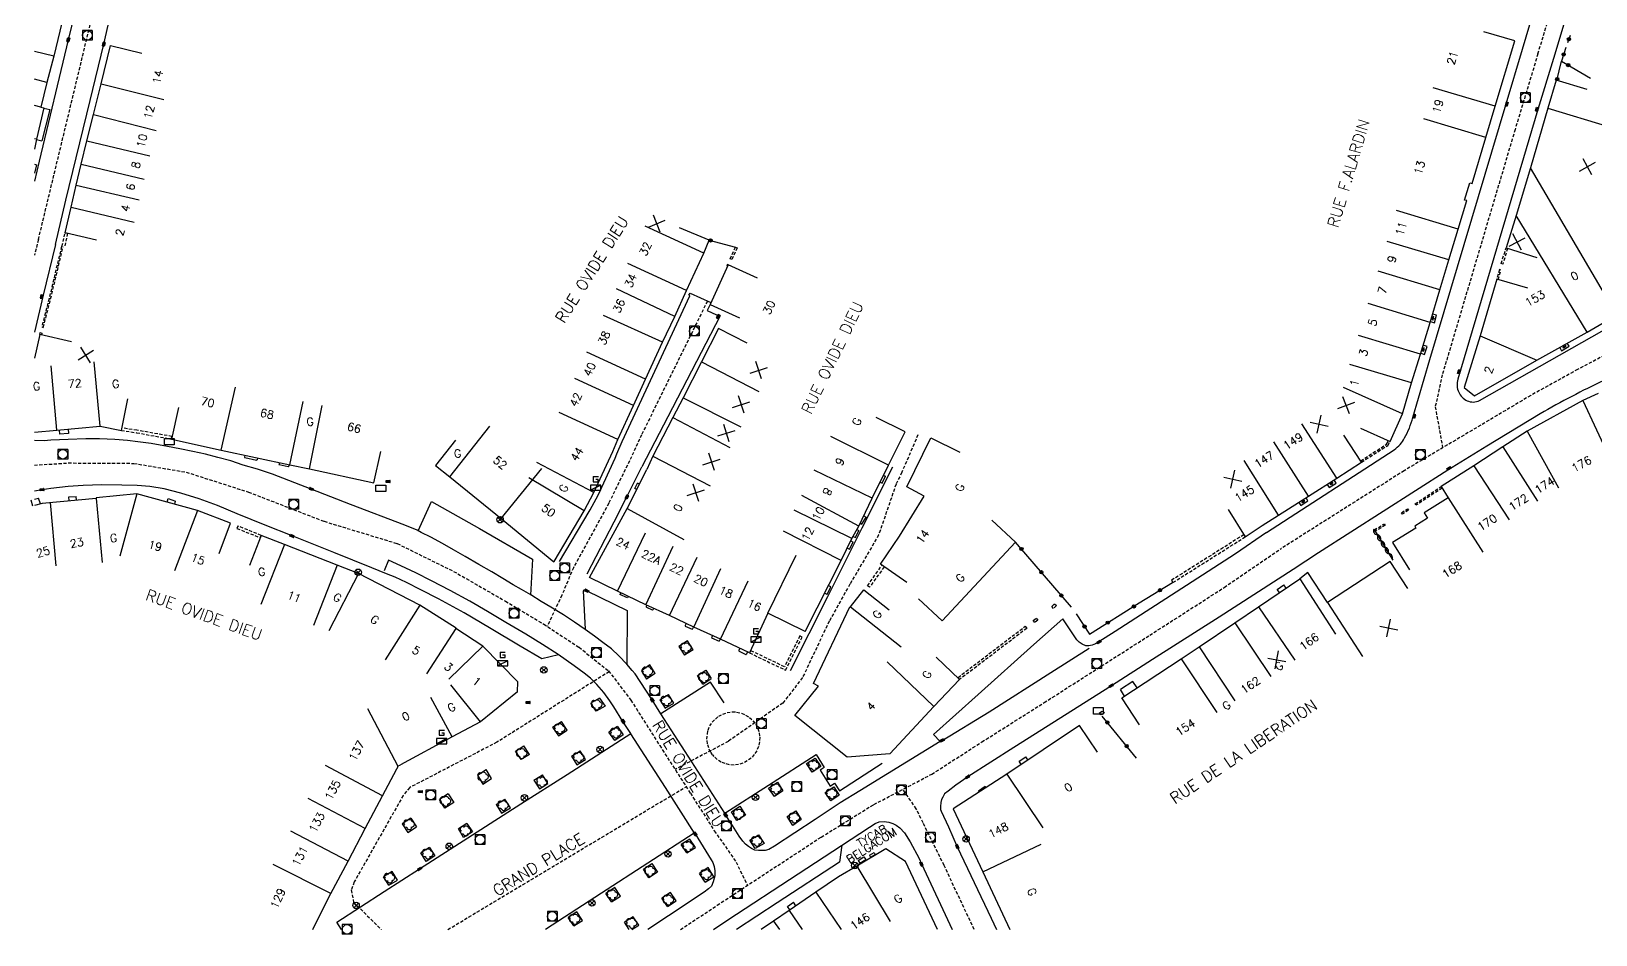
# Model space of a CAD drawing. Header units: millimetres. Extents: x 115000 to 116001, y 121999 to 123001.
# Drawn here: x 114999.5 to 115241.7, y 121999.2 to 122139.1 of the extents above; entities that cross this region are included whole.
import ezdxf
from ezdxf.enums import TextEntityAlignment as Align

# ---------------------------------------------------------------- set-up
doc = ezdxf.new("R2010")
doc.units = ezdxf.units.MM
doc.linetypes.add('DASHED', pattern=[0.75, 0.5, -0.25])
doc.layers.get('0').update_dxf_attribs({"linetype": 'CONTINUOUS'})
for name, color, linetype in [('W0001', 6, 'DASHED'), ('W0008', 7, 'CONTINUOUS'), ('W0100', 7, 'CONTINUOUS'), ('W0105', 7, 'CONTINUOUS'), ('W0112', 1, 'DASHED'), ('W0300', 7, 'CONTINUOUS'), ('W0310', 3, 'CONTINUOUS'), ('W0322', 7, 'CONTINUOUS'), ('W0400', 7, 'CONTINUOUS'), ('W0420', 7, 'CONTINUOUS'), ('W0432', 7, 'CONTINUOUS'), ('W0469', 7, 'CONTINUOUS'), ('W0984', 7, 'CONTINUOUS'), ('W0989', 7, 'CONTINUOUS'), ('W0991', 7, 'CONTINUOUS'), ('W1102', 7, 'CONTINUOUS'), ('W1471', 7, 'CONTINUOUS')]:
    doc.layers.add(name, color=color, linetype=linetype)
doc.styles.get("Standard").update_dxf_attribs({"font": 'romans.shx', "width": 0.85})

# ---------------------------------------------------------------- blocks, each defined once
blk = doc.blocks.new('T400')
for p, q in [((-0.15, 0.3), (0.15, 0.3)), ((-0.15, -0.25), (-0.15, 0.3)), ((-0.15, 0.15), (0.15, 0.15)), ((-0.15, 0), (0.15, 0)), ((0.15, 0.3), (0.15, -0.25)), ((-0.15, -0.15), (0.15, -0.15)), ((-0.15, -0.25), (-0.15, -0.3)), ((-0.15, -0.3), (0.15, -0.3)), ((0.15, -0.3), (0.15, -0.25))]:
    blk.add_line(p, q)
blk = doc.blocks.new('T420')
for p, q in [((0.75, 0.75), (-0.75, 0.75)), ((-0.75, 0.75), (-0.75, -0.75)), ((0.75, 0.75), (0.75, -0.75)), ((0.75, -0.75), (-0.75, -0.75))]:
    blk.add_line(p, q)
blk.add_ellipse((0, 0), major_axis=(-0.53, 0.53), ratio=1, start_param=3.926991, end_param=10.210176)
blk = doc.blocks.new('t322o')
at = {"color": 0, "linetype": 'Continuous'}
for radius in [0.25, 0.15]:
    blk.add_circle((0, 0), radius, dxfattribs=at)
blk = doc.blocks.new('t310o')
at = {"color": 0, "linetype": 'Continuous'}
for centre, start, end in [((-0.5, 0.38), 216.8699, 323.1304), ((0.5, -0.37), 36.8699, 143.1303)]:
    blk.add_arc(centre, 0.625, start, end, dxfattribs=at)
blk = doc.blocks.new('t991o')
at = {"color": 0, "linetype": 'Continuous'}
for p, q in [((-1, 1), (1, -1)), ((-1, -1), (1, 1))]:
    blk.add_line(p, q, dxfattribs=at)
blk = doc.blocks.new('T1471')
at = {"color": 0, "linetype": 'Continuous', "flags": 128}
blk.add_lwpolyline([(-0.75, -0.5), (-0.75, 0.5), (0.75, 0.5), (0.75, -0.5), (-0.75, -0.5)], dxfattribs=at)
blk = doc.blocks.new('T469')
at = {"color": 0, "linetype": 'Continuous', "flags": 128}
for points in [[(-0.35, 0.35), (0.35, -0.35)], [(-0.35, -0.35), (0.35, 0.35)]]:
    blk.add_lwpolyline(points, dxfattribs=at)
at = {"color": 0, "linetype": 'Continuous'}
blk.add_circle((0, 0), 0.5, dxfattribs=at)
blk = doc.blocks.new('T300')
for p, q in [((-0.8, 0.51), (-0.86, 0.34)), ((-0.86, 0.34), (-0.86, 0.17)), ((-0.86, 0.17), (-0.74, 0.06)), ((-0.69, 0.63), (-0.8, 0.51)), ((-0.8, -0.06), (-0.74, 0.06)), ((-0.74, 0.06), (-0.69, 0.11)), ((-0.57, 0.69), (-0.69, 0.63)), ((-0.46, 0.69), (-0.57, 0.69)), ((-0.29, 0.63), (-0.46, 0.69)), ((-0.29, 0.63), (-0.17, 0.74)), ((-0.23, 0.57), (-0.29, 0.63)), ((-0.17, 0.74), (-0.06, 0.8)), ((-0.06, 0.8), (0.06, 0.8)), ((0.06, 0.8), (0.23, 0.74)), ((0.23, 0.74), (0.34, 0.63)), ((0.34, 0.63), (0.4, 0.51)), ((0.46, 0.46), (0.34, 0.46)), ((0.4, 0.51), (0.4, 0.46)), ((0.57, 0.4), (0.46, 0.46)), ((0.57, 0.4), (0.69, 0.29)), ((0.69, 0.29), (0.74, 0.17)), ((0.74, 0.06), (0.69, -0.17)), ((0.74, 0.17), (0.74, 0.06)), ((-0.8, -0.17), (-0.8, -0.06)), ((-0.8, -0.23), (-0.8, -0.17)), ((-0.74, -0.34), (-0.8, -0.23)), ((-0.69, -0.4), (-0.74, -0.34)), ((-0.51, -0.46), (-0.69, -0.4)), ((-0.4, -0.46), (-0.51, -0.46)), ((-0.4, -0.46), (-0.34, -0.46)), ((-0.34, -0.46), (-0.34, -0.4)), ((-0.34, -0.51), (-0.34, -0.46)), ((-0.29, -0.63), (-0.34, -0.51)), ((-0.17, -0.74), (-0.29, -0.63)), ((-0.06, -0.8), (-0.17, -0.74)), ((0.06, -0.8), (-0.06, -0.8)), ((0.17, -0.74), (0.06, -0.8)), ((0.23, -0.69), (0.17, -0.74)), ((0.29, -0.46), (0.23, -0.46)), ((0.29, -0.63), (0.23, -0.69)), ((0.46, -0.4), (0.29, -0.46)), ((0.34, -0.51), (0.29, -0.63)), ((0.34, -0.51), (0.34, -0.46)), ((0.57, -0.34), (0.46, -0.4)), ((0.63, -0.29), (0.57, -0.34)), ((0.69, -0.17), (0.63, -0.29))]:
    blk.add_line(p, q)
blk = doc.blocks.new('T432')
at = {"flags": 128}
for points in [[(0.8, 0.8), (-0.8, 0.8)], [(-0.8, 0.8), (-0.8, 0)], [(0.8, 0.8), (-0.8, 0)], [(-0.8, 0), (0.8, 0)], [(-0.4, 2.1), (-0.4, 1.3)], [(-0.4, 1.3), (0.4, 1.3)], [(-0.39, 2.1), (0.41, 2.1)], [(0, 1.7), (0.4, 1.7)], [(0.4, 1.3), (0.4, 1.7)], [(0.8, 0), (0.8, 0.8)]]:
    blk.add_lwpolyline(points, dxfattribs=at)

msp = doc.modelspace()

# ---------------------------------------------------------------- linework, layer by layer
at = {"layer": 'W0001'}
for points in [[(115000.62, 122106.86), (115007.47, 122135.29), (115012.05, 122154.44), (115014.77, 122165.8), (115019.82, 122186.88), (115022.66, 122198.7)], [(115232.76, 122135.62), (115244.93, 122175.78)], [(115232.76, 122135.62), (115229.22, 122123.9), (115223.9, 122105.94), (115217.96, 122085.92), (115216.86, 122080.96), (115218.01, 122074.61)], [(115293.98, 122117.34), (115290.47, 122115.37), (115278.91, 122108.6), (115267.48, 122101.86), (115262.34, 122099), (115238.91, 122086.75), (115231.64, 122082.71), (115212.05, 122071.06), (115193, 122058.99)], [(115000.62, 122106.86), (115000, 122104.43)], [(115104.19, 122097.34), (115094, 122076.63), (115092.13, 122072.58)], [(115136.78, 122076.61), (115134.29, 122070.81), (115133.39, 122068.98), (115130.7, 122061.11), (115126.25, 122053.49), (115123.04, 122047.75), (115118.92, 122039.03), (115115.86, 122035.07), (115107.42, 122029.13), (115099.18, 122024.8)], [(115000, 122071.92), (115005.26, 122072.26), (115015.4, 122072.2), (115023.5, 122070.84), (115033.13, 122067.76), (115044.84, 122063.22), (115056.16, 122059.78), (115064.9, 122055.47), (115072.91, 122050.86), (115078.85, 122047.3), (115084.32, 122043.71), (115088.88, 122040.06), (115092.34, 122035.53), (115096.8, 122028.49), (115101.55, 122021.11), (115105.26, 122015.3), (115108.62, 122010.44), (115110.39, 122006.84)], [(115092.13, 122072.58), (115088.91, 122066.01), (115083.44, 122056.04), (115081.65, 122051.78), (115079.36, 122046.91)], [(115100.02, 122000), (115105.71, 122003.76), (115115.08, 122009.92), (115121.81, 122014.32), (115129.95, 122019.36), (115138.94, 122024.07), (115146.68, 122029.05), (115156.32, 122035.14), (115172.68, 122045.59), (115184.21, 122052.99), (115193, 122058.99)], [(115088.98, 122039.93), (115071.59, 122029), (115058.1, 122021.98), (115057.09, 122020.75), (115049.51, 122007.36), (115049.06, 122006.13), (115049.4, 122004.24), (115053.7, 122000)], [(115064.01, 122000), (115100.9, 122022.12)], [(115145.49, 122000), (115140.83, 122009.91), (115137.58, 122016.51), (115136.52, 122018.67), (115134.44, 122021.71)]]:
    msp.add_lwpolyline(points, dxfattribs=at)
at = {"layer": 'W0008', "flags": 128}
for points in [[(115230.37, 122136.34), (115239.78, 122168, 0.0808), (115239.47, 122170.96, 0.1308), (115238.31, 122172.77, 0.1073), (115236.48, 122173.72), (115223.77, 122177.54), (115220.74, 122177.27), (115182.25, 122188.78), (115149.85, 122198.55), (115132.34, 122203.86), (115087.14, 122217.53), (115058.4, 122226.2), (115055.96, 122228.06), (115045.27, 122231.34, 0.0807), (115041.19, 122231.96, 0.1317), (115036.42, 122230, 0.1033), (115032.79, 122226.36, 0.0786), (115031.14, 122222.09), (115025.3, 122197.99)], [(115291.95, 122120.7), (115317.06, 122135.07, 0.1276), (115318.57, 122136.65, 0.0584), (115319.15, 122137.93), (115321.34, 122144.89, 0.1928), (115321.03, 122147.08, 0.2035), (115318.73, 122149.13), (115302.19, 122154.02), (115299.14, 122153.74), (115265.63, 122163.76), (115263.19, 122165.63), (115249.58, 122169.77, 0.0772), (115247.78, 122169.74, 0.1516), (115245.73, 122168.43, 0.1108), (115244.59, 122166.42), (115235.15, 122134.91)], [(115190.76, 122061.5), (115210.5, 122074.31, 0.1159), (115212.13, 122076.13, 0.0607), (115213.39, 122079.29), (115216.05, 122088.29), (115227.82, 122127.91), (115230.37, 122136.34)], [(115235.15, 122134.91), (115232.74, 122127), (115220.36, 122085.23, 0.1763), (115220.5, 122083.21, 0.1861), (115221.79, 122081.9, 0.2251), (115223.72, 122081.94), (115226.82, 122083.67), (115247.31, 122095.31), (115282.08, 122115.17), (115291.95, 122120.7)], [(115003.26, 122106.1), (115001.37, 122098.23), (115000, 122092.54, 0.2301)], [(115296.55, 122088.31), (115286.07, 122104.35, 0.0311), (115285.42, 122105.23, 0.097), (115284.59, 122105.95, 0.1364), (115283.46, 122106.17, 0.1193), (115282.22, 122105.76), (115273.6, 122100.53, -0.0026), (115269.26, 122097.9, -0.0219), (115264.85, 122095.48), (115250.52, 122088.59), (115242.94, 122085.02, 0.0097), (115238, 122082.57, 0.0158), (115233.1, 122079.85), (115224.83, 122074.86), (115218.79, 122071.13), (115198.79, 122058.36), (115194.86, 122055.76)]]:
    msp.add_lwpolyline(points, format="xyb", dxfattribs=at)
at = {"layer": 'W0008'}
for points in [[(115020.01, 122199.41), (115017.15, 122187.47), (115016.63, 122185.3), (115012.67, 122168.8), (115007.23, 122146.09), (115005.25, 122137.82), (115000.76, 122119.03), (115000, 122115.91)], [(115003.26, 122106.1), (115004.88, 122112.96), (115008.61, 122128.4), (115010.75, 122137.11), (115011.43, 122140.05), (115016.86, 122162.8), (115023.01, 122188.47), (115025.3, 122197.99)], [(115106.8, 122035.11), (115104.66, 122038.33), (115096.98, 122033.39), (115095.65, 122035.55), (115093.8, 122038.39), (115092.98, 122039.61), (115092.54, 122040.1), (115091.74, 122041.08), (115090.48, 122042.4), (115089.34, 122043.46), (115087.98, 122044.44), (115086.7, 122045.41), (115085.28, 122046.46), (115083.59, 122047.59), (115081.89, 122048.72), (115079.94, 122049.93), (115078.46, 122050.81), (115076.85, 122051.82), (115075.39, 122052.65), (115074.13, 122053.4), (115072.5, 122054.38), (115070.8, 122055.39), (115068.79, 122056.53), (115066.69, 122057.77), (115064.86, 122058.8), (115063.16, 122059.8), (115061.36, 122060.75), (115059.85, 122061.5), (115059.25, 122061.83), (115057.35, 122062.6), (115048.95, 122065.85), (115042.85, 122068.22), (115036.88, 122070.55), (115034.55, 122071.28), (115032.32, 122071.93), (115030.41, 122072.57), (115028.41, 122073.11), (115026.5, 122073.62), (115024.55, 122074.05), (115022.54, 122074.43), (115020.6, 122074.8), (115018.09, 122075.26), (115015.99, 122075.54), (115014.39, 122075.72), (115012.45, 122075.91), (115010.07, 122075.98), (115007.95, 122076), (115005.24, 122075.91), (115002.52, 122075.78), (115001.51, 122075.68), (115000, 122075.76)], [(115081.3, 122057.01), (115085.87, 122064.72), (115086.02, 122065.01), (115087.26, 122067.26), (115089.89, 122073), (115090.19, 122073.66)], [(115085.59, 122055.07), (115089.74, 122063.16), (115091.73, 122066.99), (115094.02, 122071.64)], [(115132.84, 122071.63), (115128.1, 122062.18), (115122.77, 122051.53), (115117.01, 122040.06)], [(115081.11, 122042.56), (115078.58, 122041.9), (115075.21, 122043.9), (115070.43, 122046.72), (115066.52, 122049.04), (115062.55, 122051.21), (115059.82, 122052.63), (115057.6, 122053.75), (115055.84, 122054.55), (115054.49, 122055.09), (115052.25, 122056.01), (115046.35, 122058.37), (115039.89, 122060.96), (115035.73, 122062.64), (115031.4, 122064.38), (115028.34, 122065.67), (115025.49, 122066.73), (115022.65, 122067.57), (115020.08, 122068.24), (115017.89, 122068.63), (115015.9, 122068.79), (115013.56, 122068.84), (115010.43, 122068.86), (115007.57, 122068.76), (115005.21, 122068.61), (115002.53, 122068.3), (115001.19, 122068.12), (115000, 122067.89)], [(115059.41, 122061.73), (115061.48, 122066.27), (115068.89, 122062.11), (115077.1, 122057.35), (115076.82, 122051.77)], [(115190.76, 122061.5), (115185.92, 122058.21), (115178.35, 122053.28), (115167.31, 122046.18), (115164.79, 122044.54), (115164.28, 122044.25), (115163.77, 122044.03), (115163.24, 122043.96), (115162.75, 122043.94), (115162.22, 122044.18), (115161.74, 122044.51), (115161.4, 122044.87), (115159.19, 122048.1), (115154.73, 122044.13), (115146.09, 122036.39), (115139.21, 122030.22), (115140.21, 122029.13), (115132.09, 122024.11), (115127.76, 122021.49), (115124.74, 122019.61), (115120.88, 122017.06), (115114.59, 122012.93), (115113.69, 122012.38), (115113.11, 122012.25), (115112.62, 122012.22), (115112.09, 122012.22), (115111.55, 122012.29), (115110.99, 122012.54), (115110.53, 122012.84), (115110.1, 122013.21), (115109.67, 122013.67), (115109.13, 122014.46), (115108.05, 122016.11), (115107, 122017.75), (115106.86, 122018.01), (115113.65, 122022.37), (115121.01, 122027.12), (115122.27, 122025.09), (115121.66, 122024.68), (115123.21, 122022.22), (115123.86, 122022.66), (115124.63, 122021.49), (115131.24, 122025.74)], [(115047.55, 122000), (115046.81, 122001.16), (115054.17, 122005.87), (115059.63, 122009.39), (115075.33, 122019.44), (115082.47, 122024.01), (115092.32, 122030.36), (115091.12, 122032.24), (115089.69, 122034.5), (115089.08, 122035.43), (115088.13, 122036.72), (115087.06, 122037.96), (115086.08, 122038.94), (115085.09, 122039.69), (115083.57, 122040.82), (115081.08, 122042.57), (115078.65, 122044.12), (115076.06, 122045.74), (115072.96, 122047.55), (115070.13, 122049.26), (115067.39, 122050.87), (115064.34, 122052.53), (115061.47, 122053.98), (115059.06, 122055.22), (115056.71, 122056.31), (115054.8, 122057.18), (115054.14, 122055.57)], [(115194.86, 122055.76), (115183.4, 122048.38), (115173.07, 122041.8), (115166.73, 122037.76), (115151.62, 122028.17), (115144.49, 122023.62), (115142.65, 122022.38), (115141.45, 122021.45), (115140.91, 122020.99), (115140.61, 122020.52), (115140.43, 122020.13), (115140.3, 122019.68), (115140.25, 122019.06), (115140.29, 122018.6), (115140.37, 122018.31), (115141.49, 122015.92), (115142.87, 122012.82), (115148.13, 122001.77), (115148.95, 122000)], [(115085.29, 122046.46), (115085.34, 122046.53), (115085, 122052.43), (115085.12, 122052.65), (115085.52, 122052.45), (115091.75, 122049.43), (115091.71, 122041.13)], [(115140.21, 122029.13), (115140.52, 122029.29), (115147.82, 122033.71), (115157.34, 122039.78), (115163.31, 122043.58)], [(115106.89, 122018), (115101.76, 122025.96), (115096.98, 122033.39)], [(115092.29, 122030.33), (115097.67, 122022.01), (115102.16, 122014.92)], [(115102.15, 122014.93), (115087.78, 122005.64), (115079.1, 122000)], [(115102.17, 122014.93), (115102.29, 122014.81), (115104.79, 122010.8), (115105.03, 122010.38), (115105.23, 122009.77), (115105.36, 122009.11), (115105.35, 122008.32), (115105.08, 122007.38), (115104.8, 122006.73), (115104.38, 122006.29), (115103.71, 122005.77), (115098.19, 122002.14), (115094.98, 122000)], [(115105.11, 122000), (115107.35, 122001.47), (115118.22, 122008.62), (115124.96, 122013.03), (115129.26, 122015.84), (115130.17, 122016.4), (115130.76, 122016.65), (115131.57, 122016.74), (115132.25, 122016.63), (115132.89, 122016.44), (115133.43, 122016.14), (115133.97, 122015.73), (115134.7, 122014.98), (115135.57, 122013.56), (115136.95, 122011), (115137.31, 122010.15), (115142.06, 122000)], [(115124.98, 122013.06), (115124.62, 122010.45), (115114.98, 122004.14), (115108.7, 122000)]]:
    msp.add_lwpolyline(points, dxfattribs=at)
at = {"layer": 'W0008', "flags": 128}
for points in [[(115090.19, 122073.66), (115090.98, 122075.57), (115101.46, 122098.15), (115101.31, 122098.23), (115101.5, 122098.56), (115104.74, 122097.09)], [(115104.61, 122096.81), (115104.14, 122095.89), (115105.62, 122095.18), (115106.17, 122095.07), (115098.04, 122079.41), (115094.02, 122071.64)]]:
    msp.add_lwpolyline(points, dxfattribs=at)
at = {"layer": 'W0100'}
for p, q in [((115140.54, 122047.83), (115136.88, 122051.24)), ((115127.54, 122010.71), (115127.8, 122010.28)), ((115127.8, 122010.28), (115128.69, 122010.82)), ((115129.3, 122011.49), (115129.46, 122011.22)), ((115129.46, 122011.22), (115130.15, 122011.64))]:
    msp.add_line(p, q, dxfattribs=at)
for points in [[(115013.49, 122200.99), (115018.36, 122199.85), (115017.12, 122194.52), (115015.84, 122189.16), (115014.57, 122183.79), (115014.35, 122183.84), (115013.29, 122179.22), (115012.15, 122174.28), (115010.99, 122169.55), (115009.91, 122164.83), (115008.74, 122160.11), (115007.64, 122155.38), (115006.44, 122150.52), (115005.34, 122145.83), (115005.55, 122145.76), (115004.27, 122140.44), (115003.02, 122135.27), (115001.94, 122131.2), (115000.99, 122127.38), (115001.48, 122127.25), (115000.35, 122122.39), (115000, 122120.85)], [(115009.61, 122106.75), (115004.75, 122107.92), (115005.7, 122111.88), (115006.49, 122115.31), (115007.26, 122118.54), (115008.13, 122122.16), (115009.16, 122126.24), (115010.36, 122130.99), (115011.76, 122136.9), (115016.62, 122135.74)], [(115216.91, 122094.55), (115216.28, 122094.74), (115216.47, 122094.38), (115216.64, 122094.93), (115216.28, 122094.74)], [(115215.42, 122089.7), (115214.81, 122089.88), (115214.99, 122089.53), (115215.16, 122090.07), (115214.81, 122089.88)], [(115237, 122089.98), (115236.72, 122090.49), (115236.61, 122090.1), (115237.11, 122090.38), (115236.72, 122090.49)], [(115000, 122077.02), (115003.47, 122077.33), (115010.19, 122077.95), (115013.46, 122077.3), (115014.44, 122082.2)], [(115022.33, 122080.85), (115021.23, 122075.97), (115028.91, 122074.24), (115039.53, 122071.99), (115042.59, 122071.37), (115052.55, 122069.18), (115053.63, 122074.06)], [(115119.33, 122046.15), (115124.91, 122057.17), (115126.57, 122060.55), (115127.61, 122062.49), (115129.7, 122066.82), (115132.23, 122071.93), (115134.78, 122077.09), (115130.29, 122079.3)], [(115065.18, 122075.79), (115062.08, 122071.87), (115064.29, 122070.13), (115072.27, 122063.65), (115080.4, 122056.94), (115080.46, 122057.02), (115085.13, 122064.82), (115086.63, 122067.7), (115089.54, 122074.01)], [(115135.07, 122053.76), (115130.96, 122056.59), (115133.95, 122060.94), (115137.72, 122067.1), (115135.04, 122068.57), (115138.79, 122076.13), (115143.27, 122073.91)], [(115119.33, 122046.15), (115113.56, 122048.98), (115110.71, 122042.84), (115106.22, 122044.96), (115102.1, 122046.84), (115098.31, 122048.62), (115094.68, 122050.31), (115090.29, 122052.4), (115085.91, 122054.5), (115091.76, 122065.2), (115094.8, 122071.24)], [(115201, 122068.79), (115200.68, 122069.29), (115200.59, 122068.9), (115201.07, 122069.2), (115200.68, 122069.29)], [(115028.6, 122058.25), (115030.38, 122062.92), (115025.25, 122064.88), (115015.88, 122067.48), (115009.57, 122066.88), (115009.58, 122066.78), (115001.21, 122066), (115000, 122065.65)], [(115196.62, 122066.03), (115196.31, 122066.5), (115196.23, 122066.11), (115196.7, 122066.42), (115196.31, 122066.5)], [(115148.23, 122063.41), (115151.88, 122060), (115140.54, 122047.83)], [(115184.8, 122065.05), (115187.44, 122060.81), (115190.05, 122062.56)], [(115074.77, 122036.82), (115074.85, 122038.35), (115069.43, 122043.9), (115065.26, 122046.61), (115065.27, 122046.67), (115059.67, 122050.23), (115050.15, 122055.15), (115046.86, 122056.43), (115038.7, 122059.65), (115035.12, 122061.05), (115033.29, 122056.4)], [(115171.09, 122031.69), (115168.33, 122035.87), (115177.53, 122041.94), (115180.32, 122043.79), (115185.86, 122047.49), (115189.48, 122049.97), (115195.9, 122054.33)], [(115139.62, 122042.18), (115143.24, 122038.73), (115139.26, 122034.56), (115132.45, 122027.21), (115125.83, 122026.67), (115117.74, 122033.14), (115121.38, 122037.71), (115120.63, 122038.1), (115126.25, 122050), (115126.34, 122049.98), (115128.4, 122052.6), (115132.33, 122049.5)], [(115074.77, 122036.82), (115069.06, 122032.18), (115064.68, 122029.83), (115056.66, 122025.52)], [(115164.58, 122027.47), (115161.8, 122031.62), (115150.54, 122024.07), (115142.25, 122018.67), (115146.83, 122008.94), (115151.01, 122000)], [(115043.09, 122000), (115043.63, 122001.08), (115045.89, 122005.55), (115048.55, 122010.59), (115051.21, 122015.65), (115053.89, 122020.72), (115056.12, 122024.9), (115056.31, 122025.24), (115056.22, 122025.29), (115056.66, 122025.52)], [(115139.81, 122000), (115134.84, 122010.52), (115131.83, 122012.49), (115127.34, 122009.81), (115124.46, 122008.18), (115120.97, 122005.8), (115116.82, 122002.95), (115114.43, 122001.31), (115112.49, 122000)], [(115127.54, 122010.71), (115128.43, 122011.24), (115128.69, 122010.82)], [(115129.3, 122011.49), (115129.99, 122011.92), (115130.15, 122011.64)]]:
    msp.add_lwpolyline(points, dxfattribs=at)
at = {"layer": 'W0100', "flags": 128}
for points in [[(115205.31, 122077.63), (115209.88, 122075.58), (115211.79, 122079.86), (115213.21, 122084.65), (115214.56, 122089.09), (115216.07, 122094.03), (115217.59, 122099.06), (115218.98, 122103.7), (115220.43, 122108.45), (115221.76, 122112.89), (115221.41, 122112.99), (115222.21, 122115.64), (115222.56, 122115.54), (115224.7, 122122.68), (115226.13, 122127.5), (115229.18, 122137.62), (115224.39, 122139.06)], [(115240.37, 122130.09), (115235.59, 122131.55), (115234.28, 122127.24), (115231.59, 122117.96), (115229.37, 122110.58), (115227.82, 122105.56), (115232.6, 122104.09)], [(115231.18, 122099.32), (115226.38, 122100.73), (115223.8, 122091.95), (115221.33, 122083.95), (115222.92, 122082.65), (115232.58, 122088.16), (115240.36, 122092.53), (115245, 122095.21), (115251.1, 122098.66), (115255.05, 122100.89), (115258.9, 122103.09), (115263.18, 122105.53), (115267.94, 122108.25), (115272.6, 122110.85), (115275.6, 122112.52), (115275.1, 122113.41), (115283.58, 122118.3), (115285.18, 122117.97), (115292.62, 122122.34)], [(115089.54, 122074.01), (115090.32, 122075.9), (115092.73, 122081.16), (115094.62, 122085.26), (115097.22, 122090.95), (115099.12, 122094.97), (115100.97, 122098.97), (115103.63, 122104.74), (115104.48, 122106.79), (115099.87, 122108.7)], [(115111.95, 122100.87), (115107.4, 122102.94), (115104.61, 122096.81), (115109.16, 122094.73)], [(115216.11, 122094.16), (115216.74, 122093.97), (115217.08, 122095.13), (115216.46, 122095.31)], [(115005.72, 122091.03), (115000.85, 122092.16), (115000, 122088.51)], [(115110.35, 122090.81), (115105.91, 122093.09), (115103.25, 122087.92), (115100.44, 122082.37), (115098.82, 122079.31), (115095.74, 122073.31), (115094.8, 122071.24)], [(115214.62, 122089.25), (115215.21, 122089.07), (115215.63, 122090.32), (115215, 122090.51)], [(115236.13, 122090.15), (115236.42, 122089.63), (115237.59, 122090.33), (115237.31, 122090.82)], [(115242.09, 122083.03), (115239.69, 122081.91), (115231.1, 122077.16), (115227.32, 122074.75), (115222.84, 122071.82), (115217.79, 122068.6), (115218.85, 122066.86), (115215.15, 122064.54), (115215.67, 122063.69), (115213.69, 122062.47), (115213.88, 122062.16), (115210.27, 122059.94), (115212.89, 122055.69)], [(115190.05, 122062.56), (115192.59, 122064.15), (115197.26, 122067.1), (115201.61, 122069.89), (115205.46, 122072.39), (115202.73, 122076.58)], [(115200.13, 122068.94), (115200.45, 122068.45), (115201.54, 122069.12), (115201.22, 122069.64)], [(115195.77, 122066.16), (115196.07, 122065.68), (115197.16, 122066.37), (115196.86, 122066.85)], [(115212.63, 122052.8), (115209.9, 122056.99), (115200.16, 122050.64), (115197.15, 122055.29), (115195.9, 122054.33)]]:
    msp.add_lwpolyline(points, dxfattribs=at)
at = {"layer": 'W0105'}
for p, q in [((115002.37, 122127), (115001.13, 122122.16)), ((115001.47, 122127.23), (115002.37, 122127)), ((115000.35, 122122.37), (115001.13, 122122.16)), ((115000, 122118.54), (115000.32, 122118.46)), ((115000.32, 122118.46), (115000, 122117.17)), ((115005.23, 122077.49), (115005.29, 122076.81)), ((115003.83, 122077.36), (115003.89, 122076.72)), ((115005.29, 122076.81), (115003.89, 122076.72)), ((115032.59, 122073.46), (115032.52, 122073.14)), ((115034.54, 122073.05), (115034.47, 122072.76)), ((115037.93, 122072.33), (115037.87, 122072.07)), ((115039.43, 122072.01), (115039.38, 122071.76)), ((115131.24, 122069.15), (115131.75, 122070.19)), ((115131.45, 122070.34), (115131.75, 122070.19)), ((115092.95, 122068.28), (115093.39, 122069.13)), ((115093.24, 122068.13), (115092.95, 122068.28)), ((115093.67, 122068.99), (115093.39, 122069.13)), ((115130.93, 122069.3), (115131.24, 122069.15)), ((114999.78, 122065.59), (114999.52, 122066.5)), ((115000, 122066.64), (115000.66, 122066.83)), ((115000.92, 122065.92), (115000.66, 122066.83)), ((115005.33, 122066.99), (115006.46, 122067.06)), ((115005.39, 122066.39), (115005.33, 122066.99)), ((115006.52, 122066.49), (115006.46, 122067.06)), ((115020.54, 122066.19), (115020.7, 122066.74)), ((115020.7, 122066.74), (115021.86, 122066.35)), ((115021.73, 122065.86), (115021.86, 122066.35)), ((115127.83, 122062.93), (115128.12, 122062.76)), ((115128.12, 122062.76), (115128.74, 122063.89)), ((115128.38, 122064.09), (115128.74, 122063.89)), ((115126.74, 122060.88), (115127.09, 122060.71)), ((115127.09, 122060.71), (115127.63, 122061.79)), ((115127.32, 122061.94), (115127.63, 122061.79)), ((115125.85, 122059.08), (115126.18, 122058.91)), ((115126.18, 122058.91), (115126.74, 122059.99)), ((115126.38, 122060.18), (115126.74, 122059.99)), ((115122.93, 122053.26), (115123.22, 122053.12)), ((115192.4, 122052.65), (115193.45, 122053.38)), ((115193.79, 122052.89), (115193.45, 122053.38)), ((115090.79, 122052.16), (115090.65, 122051.89)), ((115091.81, 122051.35), (115090.65, 122051.89)), ((115091.93, 122051.61), (115091.81, 122051.35)), ((115122.35, 122052.11), (115122.68, 122051.94)), ((115192.73, 122052.18), (115192.4, 122052.65)), ((115094.81, 122050.24), (115094.72, 122050.04)), ((115095.86, 122049.76), (115095.77, 122049.57)), ((115100.89, 122047.41), (115100.74, 122047.09)), ((115102.03, 122046.87), (115101.88, 122046.55)), ((115104.99, 122045.52), (115104.84, 122045.19)), ((115104.84, 122045.19), (115106, 122044.65)), ((115106.16, 122044.99), (115106, 122044.65)), ((115109.19, 122043.55), (115109.04, 122043.23)), ((115101.97, 122043.34), (115100.64, 122042.47)), ((115110.39, 122042.99), (115110.23, 122042.65)), ((115096.11, 122039.66), (115094.78, 122038.76)), ((115103.48, 122038.01), (115104.77, 122038.87)), ((115096.82, 122035.58), (115098.15, 122036.39)), ((115170.06, 122038.41), (115168.12, 122037.15)), ((115168.77, 122036.16), (115168.12, 122037.15)), ((115170.7, 122037.43), (115170.06, 122038.41)), ((115087.5, 122035.84), (115086.12, 122035.06)), ((115080.22, 122031.33), (115081.59, 122032.23)), ((115090.29, 122031.44), (115088.95, 122030.55)), ((115076.63, 122027.12), (115075.76, 122028.45)), ((115083.16, 122026.84), (115084.51, 122027.68)), ((115152.46, 122026.08), (115153.5, 122026.75)), ((115153.81, 122026.26), (115153.5, 122026.75)), ((115068.58, 122023.88), (115069.92, 122024.76)), ((115119.53, 122025.71), (115120.86, 122026.56)), ((115152.78, 122025.58), (115152.46, 122026.08)), ((115077.33, 122023.13), (115078.64, 122023.93)), ((115113.67, 122021.91), (115115.03, 122022.84)), ((115122.43, 122021.22), (115123.74, 122022.11)), ((115147.21, 122022.15), (115146.16, 122021.45)), ((115147.33, 122021.98), (115147.21, 122022.15)), ((115064.05, 122021.01), (115062.71, 122020.15)), ((115071.5, 122019.38), (115072.84, 122020.21)), ((115146.27, 122021.29), (115146.16, 122021.45)), ((115058.28, 122017.24), (115059.17, 122015.91)), ((115107.9, 122018.21), (115109.23, 122019.08)), ((115116.54, 122017.5), (115117.89, 122018.39)), ((115066.96, 122016.4), (115065.63, 122015.59)), ((115110.77, 122013.82), (115112.08, 122014.68)), ((115061.16, 122012.72), (115059.83, 122011.89)), ((115100.99, 122011.86), (115100.12, 122013.16)), ((115054.86, 122006.84), (115054.04, 122008.15)), ((115095.1, 122008), (115094.28, 122009.35)), ((115103.86, 122007.33), (115102.95, 122008.69)), ((115089.33, 122004.29), (115088.48, 122005.59)), ((115097.99, 122003.54), (115097.14, 122004.86)), ((115116.57, 122003.58), (115117.54, 122004.23)), ((115116.94, 122003.03), (115116.57, 122003.58)), ((115117.9, 122003.69), (115117.54, 122004.23)), ((115083.49, 122000.59), (115082.63, 122001.85)), ((115092.1, 122000), (115091.37, 122001.16))]:
    msp.add_line(p, q, dxfattribs=at)
for points in [[(115032.52, 122073.14), (115032.54, 122073.12), (115032.58, 122073.11), (115034.39, 122072.71), (115034.43, 122072.73), (115034.47, 122072.76)], [(115037.87, 122072.07), (115037.86, 122072.04), (115037.88, 122072.02), (115039.31, 122071.71), (115039.35, 122071.72), (115039.38, 122071.76)], [(115122.68, 122051.94), (115122.69, 122051.91), (115122.74, 122051.93), (115123.28, 122053.03), (115123.26, 122053.06), (115123.22, 122053.12)], [(115094.72, 122050.04), (115094.7, 122049.97), (115094.74, 122049.9), (115095.63, 122049.5), (115095.69, 122049.5), (115095.77, 122049.57)], [(115100.74, 122047.09), (115100.73, 122047.03), (115100.75, 122046.99), (115101.83, 122046.51), (115101.86, 122046.52), (115101.88, 122046.56)], [(115101.97, 122043.34), (115101.1, 122044.71), (115099.79, 122043.85), (115100.64, 122042.47)], [(115109.04, 122043.23), (115109.07, 122043.17), (115109.1, 122043.12), (115110.15, 122042.6), (115110.19, 122042.6), (115110.23, 122042.65)], [(115096.11, 122039.66), (115095.29, 122040.97), (115093.97, 122040.07), (115094.78, 122038.76)], [(115103.48, 122038.01), (115102.65, 122039.32), (115103.97, 122040.19), (115104.77, 122038.87)], [(115096.82, 122035.58), (115097.67, 122034.27), (115098.99, 122035.08), (115098.15, 122036.39)], [(115087.5, 122035.84), (115088.35, 122034.58), (115086.96, 122033.8), (115086.12, 122035.06)], [(115080.22, 122031.33), (115081.11, 122029.97), (115082.47, 122030.86), (115081.59, 122032.23)], [(115090.29, 122031.44), (115091.16, 122030.13), (115089.84, 122029.26), (115088.95, 122030.55)], [(115076.63, 122027.12), (115075.34, 122026.31), (115074.48, 122027.63), (115075.76, 122028.45)], [(115083.16, 122026.84), (115083.95, 122025.5), (115085.31, 122026.35), (115084.51, 122027.68)], [(115068.58, 122023.88), (115069.43, 122022.52), (115070.74, 122023.38), (115069.92, 122024.76)], [(115120.86, 122026.56), (115121.75, 122025.22), (115120.43, 122024.36), (115119.53, 122025.71)], [(115077.33, 122023.13), (115078.17, 122021.77), (115079.5, 122022.59), (115078.64, 122023.93)], [(115115.03, 122022.84), (115115.89, 122021.48), (115114.56, 122020.58), (115113.67, 122021.91)], [(115123.74, 122022.11), (115124.59, 122020.78), (115123.27, 122019.91), (115122.43, 122021.22)], [(115064.05, 122021.01), (115064.91, 122019.65), (115063.56, 122018.79), (115062.71, 122020.15)], [(115071.5, 122019.38), (115072.31, 122018.01), (115073.68, 122018.86), (115072.84, 122020.21)], [(115058.28, 122017.24), (115056.95, 122016.35), (115057.82, 122015.04), (115059.17, 122015.91)], [(115109.23, 122019.08), (115110.11, 122017.71), (115108.75, 122016.89), (115107.9, 122018.21)], [(115117.89, 122018.39), (115118.71, 122017.02), (115117.43, 122016.13), (115116.54, 122017.5)], [(115066.96, 122016.4), (115067.82, 122015.14), (115066.41, 122014.27), (115065.63, 122015.59)], [(115112.08, 122014.68), (115112.95, 122013.32), (115111.56, 122012.53), (115110.77, 122013.82)], [(115061.16, 122012.72), (115062, 122011.39), (115060.63, 122010.54), (115059.83, 122011.89)], [(115100.99, 122011.86), (115102.37, 122012.68), (115101.49, 122014), (115100.12, 122013.16)], [(115094.28, 122009.35), (115095.6, 122010.2), (115096.44, 122008.86), (115096.45, 122008.86), (115095.1, 122008)], [(115054.86, 122006.84), (115056.22, 122007.62), (115055.36, 122009), (115054.04, 122008.15)], [(115103.86, 122007.33), (115105.17, 122008.18), (115104.33, 122009.58), (115102.95, 122008.69)], [(115089.33, 122004.29), (115090.73, 122005.15), (115089.86, 122006.5), (115088.48, 122005.59)], [(115097.99, 122003.54), (115099.33, 122004.42), (115098.46, 122005.73), (115097.14, 122004.86)], [(115083.49, 122000.59), (115084.86, 122001.39), (115083.98, 122002.72), (115082.63, 122001.85)], [(115092.51, 122000), (115093.55, 122000.68), (115092.69, 122001.98), (115091.37, 122001.16)]]:
    msp.add_lwpolyline(points, dxfattribs=at)
at = {"layer": 'W0112'}
for p, q in [((115004.27, 122105.81), (115004.75, 122107.91)), ((115015.88, 122077.33), (115013.54, 122077.69)), ((115013.46, 122077.3), (115015.82, 122076.94)), ((115015.82, 122076.94), (115021.23, 122075.96)), ((115021.23, 122075.96), (115021.23, 122075.97)), ((115031.5, 122062.49), (115031.35, 122062.12)), ((115035.12, 122061.05), (115031.5, 122062.49)), ((115176.26, 122053.75), (115187.44, 122060.81)), ((115128.97, 122053.25), (115131.22, 122056.41)), ((115157.76, 122049.74), (115157.49, 122050.03)), ((115158.21, 122050.16), (115157.76, 122049.74)), ((115153.63, 122046.64), (115143.24, 122038.73)), ((115154.86, 122047.55), (115154.62, 122047.87)), ((115155.33, 122047.91), (115154.86, 122047.55)), ((115116.3, 122040.16), (115118.87, 122045.3)), ((115110.71, 122042.84), (115116.3, 122040.16)), ((115143.24, 122038.73), (115143, 122039.05)), ((115164.9, 122033.55), (115165.37, 122033.86)), ((115165.37, 122033.86), (115165.59, 122033.52)), ((115104.98, 122027.03), (115105.2, 122026.81))]:
    msp.add_line(p, q, dxfattribs=at)
for points in [[(115004.75, 122107.91), (115005.14, 122107.83), (115004.65, 122105.7)], [(115004.21, 122105.82), (115002.27, 122097.72), (115001.13, 122093.33), (115001.38, 122093.26), (115002.51, 122097.66), (115004.45, 122105.75)], [(115228.06, 122105.48), (115227.32, 122103.06), (115227.08, 122103.14), (115227.82, 122105.56)], [(115107.4, 122102.94), (115107.27, 122103), (115107.19, 122102.81), (115107.31, 122102.75)], [(115226.62, 122100.66), (115227.03, 122102.14), (115226.79, 122102.21), (115226.38, 122100.73)], [(115000.85, 122092.16), (115000.91, 122092.45), (115001.16, 122092.39), (115001.1, 122092.11)], [(115021.24, 122075.98), (115021.3, 122076.36), (115015.88, 122077.33)], [(115205.32, 122072.6), (115209.34, 122075.17), (115209.65, 122075.69)], [(115205.46, 122072.39), (115209.52, 122074.99), (115209.88, 122075.58)], [(115217.92, 122068.38), (115213.88, 122065.7), (115213.74, 122065.91), (115217.79, 122068.6)], [(115031.35, 122062.12), (115034.97, 122060.68), (115035.12, 122061.05)], [(115187.23, 122061.15), (115176.04, 122054.09), (115176.26, 122053.75)], [(115131.55, 122056.18), (115129.3, 122053.02), (115128.97, 122053.25)], [(115157.49, 122050.03), (115157.94, 122050.46), (115158.21, 122050.16)], [(115143, 122039.05), (115153.39, 122046.96), (115153.63, 122046.64)], [(115154.62, 122047.87), (115155.09, 122048.23), (115155.33, 122047.91)], [(115118.87, 122045.3), (115118.51, 122045.48), (115116.12, 122040.69)], [(115116.12, 122040.69), (115110.89, 122043.2), (115110.71, 122042.84)], [(115104.99, 122027.03), (115104.69, 122027.49), (115104.39, 122028.12), (115104.22, 122028.77), (115104.12, 122029.47), (115104.2, 122030.26), (115104.29, 122030.85), (115104.54, 122031.52), (115104.95, 122032.1), (115105.42, 122032.59), (115105.94, 122033.03), (115106.59, 122033.35), (115107.24, 122033.59), (115108.05, 122033.71), (115108.71, 122033.68), (115109.46, 122033.52), (115110.1, 122033.22), (115110.7, 122032.85), (115111.23, 122032.34), (115111.68, 122031.79), (115112, 122031.13), (115112.2, 122030.44), (115112.28, 122029.77), (115112.25, 122029.06), (115112.09, 122028.32), (115111.82, 122027.67), (115111.44, 122027.08), (115110.95, 122026.55), (115110.35, 122026.12), (115109.68, 122025.76), (115109.01, 122025.57), (115108.31, 122025.47), (115107.59, 122025.51), (115106.95, 122025.7), (115106.32, 122025.91), (115105.72, 122026.33), (115105.2, 122026.81)], [(115165.59, 122033.52), (115165.12, 122033.21), (115164.9, 122033.55)]]:
    msp.add_lwpolyline(points, dxfattribs=at)
for points in [[(115108.77, 122105.59), (115107.96, 122103.78), (115107.73, 122103.88), (115108.55, 122105.69)], [(115211.64, 122064.56), (115212.57, 122065.17), (115212.71, 122064.96), (115211.78, 122064.35)], [(115207.41, 122061.91), (115208.99, 122062.82), (115209.12, 122062.6), (115207.54, 122061.69)]]:
    msp.add_lwpolyline(points, close=True, dxfattribs=at)
at = {"layer": 'W0310'}
msp.add_lwpolyline([(115207.54, 122061.69), (115210.28, 122057.22)], dxfattribs=at)
at = {"layer": 'W0322'}
for p, q in [((115160.53, 122049.92), (115151.88, 122060)), ((115170.61, 122026.56), (115165.28, 122033.06))]:
    msp.add_line(p, q, dxfattribs=at)
at = {"layer": 'W0322', "flags": 128}
for points in [[(115237.76, 122138.48), (115237.35, 122137.32)], [(115237.07, 122136.6), (115236.43, 122134.47)], [(115104.48, 122106.79), (115108.55, 122105.69)]]:
    msp.add_lwpolyline(points, dxfattribs=at)
at = {"layer": 'W0322'}
for points in [[(115235.69, 122131.52), (115236.43, 122134.47), (115240.92, 122131.88)], [(115161.28, 122048.91), (115163.34, 122045.75), (115171.05, 122050.57), (115176.2, 122053.75)]]:
    msp.add_lwpolyline(points, dxfattribs=at)
at = {"layer": 'W1102'}
for p, q in [((115003.02, 122135.27), (115000, 122136)), ((115001.94, 122131.2), (115000, 122131.72)), ((115010.36, 122130.99), (115020.06, 122128.55)), ((115226.13, 122127.5), (115216.54, 122130.35)), ((115000.99, 122127.38), (115000, 122127.62)), ((115009.16, 122126.24), (115018.85, 122123.77)), ((115234.28, 122127.24), (115243.85, 122124.34)), ((115224.7, 122122.68), (115215.12, 122125.55)), ((115000.35, 122122.39), (115000, 122122.47)), ((115008.13, 122122.16), (115017.85, 122119.82)), ((115007.26, 122118.54), (115016.99, 122116.24)), ((115245, 122095.21), (115231.59, 122117.96)), ((115006.49, 122115.31), (115016.23, 122113.04)), ((115005.7, 122111.88), (115015.42, 122109.55)), ((115220.43, 122108.45), (115210.86, 122111.36)), ((115103.63, 122104.74), (115094.56, 122108.94)), ((115240.36, 122092.53), (115229.37, 122110.58)), ((115218.98, 122103.7), (115209.41, 122106.58)), ((115100.97, 122098.97), (115091.88, 122103.15)), ((115217.59, 122099.06), (115208.02, 122101.95)), ((115099.12, 122094.97), (115090.09, 122099.25)), ((115216.07, 122094.03), (115206.5, 122096.94)), ((115097.22, 122090.95), (115088.12, 122095.1)), ((115214.56, 122089.09), (115205, 122092)), ((115223.8, 122091.95), (115232.58, 122088.16)), ((115003.47, 122077.33), (115002.6, 122087.29)), ((115010.19, 122077.95), (115009.27, 122087.9)), ((115094.62, 122085.26), (115085.54, 122089.44)), ((115103.25, 122087.92), (115112.15, 122083.35)), ((115213.21, 122084.65), (115203.62, 122087.49)), ((115092.73, 122081.16), (115083.64, 122085.33)), ((115028.91, 122074.24), (115031.11, 122083.99)), ((115100.44, 122082.37), (115109.36, 122077.85)), ((115211.79, 122079.86), (115202.66, 122083.94)), ((115039.53, 122071.99), (115041.6, 122081.78)), ((115042.59, 122071.37), (115044.57, 122081.18)), ((115090.32, 122075.9), (115081.24, 122080.09)), ((115239.69, 122081.91), (115243.92, 122072.85)), ((115064.29, 122070.13), (115070.48, 122077.98)), ((115098.82, 122079.31), (115107.66, 122074.63)), ((115201.61, 122069.89), (115196.22, 122078.31)), ((115132.23, 122071.93), (115123.27, 122076.37)), ((115197.26, 122067.1), (115191.9, 122075.55)), ((115231.1, 122077.16), (115235.93, 122068.41)), ((115095.74, 122073.31), (115104.63, 122068.74)), ((115192.59, 122064.15), (115187.3, 122072.63)), ((115227.32, 122074.75), (115232.71, 122066.33)), ((115072.27, 122063.65), (115078.57, 122071.42)), ((115086.63, 122067.7), (115077.77, 122072.32)), ((115129.7, 122066.82), (115120.69, 122071.15)), ((115222.84, 122071.82), (115228.32, 122063.45)), ((115085.13, 122064.82), (115076.55, 122069.95)), ((115003.38, 122056.34), (115002.47, 122066.12)), ((115009.58, 122066.78), (115010.51, 122056.82)), ((115015.88, 122067.48), (115013.21, 122057.84)), ((115127.61, 122062.49), (115118.82, 122067.24)), ((115218.85, 122066.86), (115224.23, 122058.43)), ((115025.25, 122064.88), (115021.68, 122055.54)), ((115091.76, 122065.2), (115100.54, 122060.41)), ((115126.57, 122060.55), (115117.6, 122064.96)), ((115090.29, 122052.4), (115094.59, 122061.43)), ((115124.91, 122057.17), (115115.98, 122061.68)), ((115038.7, 122059.65), (115035.03, 122050.34)), ((115094.68, 122050.31), (115098.87, 122059.38)), ((115046.86, 122056.43), (115043.23, 122047.11)), ((115098.31, 122048.62), (115102.58, 122057.67)), ((115102.1, 122046.84), (115106.25, 122055.93)), ((115113.56, 122048.98), (115117.95, 122057.96)), ((115050.15, 122055.15), (115045.56, 122046.27)), ((115106.22, 122044.96), (115110.49, 122054)), ((115195.9, 122054.33), (115201.43, 122045.75)), ((115059.67, 122050.23), (115054.3, 122041.79)), ((115126.34, 122049.98), (115134.19, 122043.79)), ((115189.48, 122049.97), (115195.13, 122041.71)), ((115200.16, 122050.64), (115205.62, 122042.26)), ((115065.26, 122046.61), (115060.7, 122039.61)), ((115185.86, 122047.49), (115191.41, 122039.17)), ((115069.43, 122043.9), (115064.16, 122038.76)), ((115180.32, 122043.79), (115185.83, 122035.44)), ((115139.26, 122034.56), (115132.02, 122041.46)), ((115177.53, 122041.94), (115183.04, 122033.6)), ((115069.06, 122032.18), (115064.45, 122037.87)), ((115056.31, 122025.24), (115051.6, 122034.16)), ((115064.68, 122029.83), (115061.39, 122035.95)), ((115053.89, 122020.72), (115045.05, 122025.39)), ((115150.54, 122024.07), (115156.1, 122015.76)), ((115051.21, 122015.65), (115042.36, 122020.3)), ((115048.55, 122010.59), (115039.7, 122015.25)), ((115146.83, 122008.94), (115155.88, 122013.19)), ((115045.89, 122005.55), (115036.97, 122010.07)), ((115127.34, 122009.81), (115132.46, 122001.22)), ((115120.97, 122005.8), (115124.92, 122000)), ((115116.82, 122002.95), (115118.84, 122000)), ((115114.43, 122001.31), (115115.33, 122000))]:
    msp.add_line(p, q, dxfattribs=at)

# ---------------------------------------------------------------- block references
at = {"layer": 'W0300'}
for p in [(115100.91, 122043.62), (115094.97, 122039.92), (115103.68, 122038.99), (115087.08, 122034.79), (115097.88, 122035.42), (115081.36, 122031.08), (115090.05, 122030.42), (115075.47, 122027.23), (115084.31, 122026.64), (115069.49, 122023.6), (115120.71, 122025.4), (115078.62, 122022.82), (115114.84, 122021.77), (115123.49, 122021.01), (115063.69, 122019.84), (115072.62, 122019.2), (115058.04, 122016.25), (115109.09, 122017.83), (115117.68, 122017.28), (115066.79, 122015.24), (115060.94, 122011.7), (115101.26, 122012.84), (115111.89, 122013.65), (115095.35, 122009), (115055.03, 122007.97), (115104.04, 122008.5), (115089.52, 122005.34), (115098.18, 122004.55), (115083.7, 122001.58), (115092.51, 122000.96)]:
    msp.add_blockref('T300', p, dxfattribs=at)
at = {"layer": 'W0310', "rotation": 301.6008939039023}
for p in [(115207.86, 122061.16), (115208.47, 122060.17), (115209.07, 122059.19), (115209.68, 122058.21)]:
    msp.add_blockref('t310o', p, dxfattribs=at)
at = {"layer": 'W0322'}
for p, rotation in [((115237.56, 122137.9), 32.20186421642151), ((115236.75, 122135.54), 32.20186421642151), ((115237.45, 122133.88), 329.9787326666168), ((115235.75, 122131.73), 75.8711867423743), ((115104.68, 122106.73), 344.9150751489655), ((115152.8, 122058.94), 130.6279185380475), ((115155.89, 122055.33), 130.6279185380475), ((115158.98, 122051.73), 130.6279185380475), ((115174.25, 122052.55), 31.74264962844292), ((115170.21, 122050.04), 31.97260524104258), ((115162.57, 122046.92), 303.1422499857763), ((115166.18, 122047.53), 31.97260524104258), ((115166.1, 122032.07), 129.3220519730545), ((115169.1, 122028.4), 129.3220519730545)]:
    msp.add_blockref('t322o', p, dxfattribs=dict(at, rotation=rotation))
at = {"layer": 'W0400'}
for p, rotation in [((115005.25, 122137.82), 346.5628967285157), ((115010.75, 122137.11), 166.2112808227539), ((115227.94, 122127.84), 343.4923324682534), ((115232.6, 122127.04), 343.4923324682537), ((115001.13, 122098.05), 346.4831902604503), ((115105.84, 122094.95), 332.1024598038063), ((115220.54, 122086.37), 163.492332467631), ((115213.61, 122079.48), 163.5121076047355), ((115218.99, 122071.42), 121.7223922706223), ((115001.19, 122068.12), 97.87333679123286), ((115042.85, 122068.22), 248.7510833740234), ((115054.76, 122069.39), 90), ((115091.73, 122066.99), 152.464958190918), ((115039.89, 122060.96), 68.17648315384312), ((115085.52, 122052.45), 243.565612793079), ((115164.79, 122044.54), 303.0716094970703), ((115166.73, 122037.76), 122.5207824701158), ((115076.45, 122035.17), 90), ((115095.65, 122035.55), 211.5602569580078), ((115091.12, 122032.24), 32.6326293943609), ((115140.52, 122029.29), 297.4258728024066), ((115144.49, 122023.62), 122.5263519279424), ((115059.78, 122021.35), 90), ((115107, 122017.75), 212.6737060546875), ((115102.29, 122014.81), 44.42126464843737), ((115142.87, 122012.82), 203.9751892084807), ((115059.63, 122009.39), 302.768436432113), ((115137.31, 122010.15), 22.71524047851563)]:
    msp.add_blockref('T400', p, dxfattribs=dict(at, rotation=rotation))
at = {"layer": 'W0420'}
for p in [(115008.21, 122138.51), (115230.81, 122128.84), (115102.15, 122092.69), (115004.4, 122073.62), (115214.54, 122073.54), (115040.12, 122065.86), (115082.08, 122055.97), (115080.56, 122054.82), (115074.26, 122048.98), (115087.01, 122042.88), (115164.47, 122041.19), (115106.67, 122038.86), (115096.04, 122036.97), (115112.52, 122031.9), (115123.47, 122023.96), (115118.02, 122022.11), (115134.22, 122021.62), (115061.35, 122020.84), (115125.55, 122016.79), (115068.99, 122013.91), (115107.13, 122016.05), (115138.72, 122014.26), (115108.84, 122005.55), (115080.16, 122002.03), (115048.41, 122000.01)]:
    msp.add_blockref('T420', p, dxfattribs=at)
at = {"layer": 'W0432'}
for p in [(115086.9, 122068.04), (115111.71, 122044.51), (115072.49, 122040.83), (115063.06, 122028.78)]:
    msp.add_blockref('T432', p, dxfattribs=at)
at = {"layer": 'W0469'}
for p in [(115072.09, 122063.47), (115050.13, 122055.33), (115078.87, 122040.2), (115087.57, 122027.88), (115075.86, 122020.4), (115111.63, 122020.47), (115144.23, 122014.02), (115064.22, 122012.89), (115098.09, 122011.69), (115127.01, 122009.92), (115049.8, 122003.73), (115086.32, 122004.11)]:
    msp.add_blockref('T469', p, dxfattribs=at)
at = {"layer": 'W0991'}
for p, rotation in [((115240.45, 122118.15), 73.79510261990025), ((115096.36, 122109.32), 67.45019477077416), ((115229.56, 122106.49), 72.89021118559363), ((115007.96, 122088.97), 76.85395492822013), ((115112.14, 122086.62), 62.82421885366325), ((115109.43, 122081.3), 63.15103123705402), ((115203.08, 122081.19), 65.88765253176865), ((115107.15, 122076.86), 62.09635356238226), ((115198.9, 122078.27), 33.0317234670073), ((115104.84, 122072.42), 62.79956552193542), ((115185.52, 122069.75), 31.96089891602301), ((115102.4, 122067.64), 63.17119422039786), ((115209.67, 122046.69), 33.08941881194144), ((115192.36, 122041.75), 34.2180867369654)]:
    msp.add_blockref('t991o', p, dxfattribs=dict(at, rotation=rotation))
at = {"layer": 'W1471'}
for p in [(115020.87, 122075.56), (115053.63, 122068.34), (115164.71, 122033.86)]:
    msp.add_blockref('T1471', p, dxfattribs=at)

# ---------------------------------------------------------------- texts
at = {"layer": 'W0984'}
for s, rotation, p in [('BELGACOM', 31.5374, (115129.6, 122013)), ('TYCAB', 30.6952, (115129.64, 122014.5))]:
    msp.add_text(s, height=1.25, rotation=rotation, dxfattribs=at).set_placement(p, align=Align.MIDDLE)
at = {"layer": 'W0989'}
for s, rotation, p in [('RUE F.ALARDIN', 73.4792, (115203.43, 122117.12)), ('RUE OVIDE DIEU', 57.8283, (115086.3, 122102.22)), ('RUE OVIDE DIEU', 64.3587, (115123.53, 122088.56)), ('RUE OVIDE DIEU', 340.2884, (115026.25, 122048.74)), ('RUE DE LA LIBERATION', 33.8984, (115187.18, 122027.55)), ('RUE OVIDE DIEU', 301.4841, (115101.25, 122024.11)), ('GRAND PLACE', 31.7574, (115078.05, 122010.06))]:
    msp.add_text(s, height=1.75, rotation=rotation, dxfattribs=at).set_placement(p, align=Align.MIDDLE)
at = {"layer": 'W0991'}
for s, rotation, p in [('21', 73.2293, (115219.52, 122135.01)), ('14', 76.6666, (115019.09, 122132.04)), ('19', 73.4531, (115217.27, 122127.51)), ('12', 75.8661, (115017.76, 122126.6)), ('10', 75.7467, (115016.64, 122122.17)), ('8', 76.4925, (115015.72, 122118.42)), ('13', 73.2991, (115214.42, 122118.01)), ('6', 76.6949, (115014.9, 122115.02)), ('4', 76.9103, (115014.13, 122111.73)), ('11', 73.0849, (115211.57, 122108.55)), ('2', 76.5182, (115013.24, 122107.98)), ('32', 65.1702, (115094.58, 122105.42)), ('9', 73.2736, (115210.15, 122103.83)), ('0', 30.0026, (115238.43, 122101.23)), ('34', 65.3008, (115092.32, 122100.52)), ('7', 73.1824, (115208.69, 122099)), ('36', 64.6249, (115090.49, 122096.6)), ('30', 65.542, (115113.74, 122096.36)), ('153', 29.3285, (115232.31, 122097.76)), ('5', 73.0705, (115207.18, 122094.03)), ('38', 65.4777, (115088.19, 122091.63)), ('3', 73.0377, (115205.76, 122089.35)), ('40', 65.2572, (115085.96, 122086.77)), ('G', 5.244, (115000.33, 122084.14)), ('72', 5.244, (115006.25, 122084.57)), ('G', 5.244, (115012.58, 122084.5)), ('1', 73.4856, (115204.35, 122084.67)), ('2', 72.8438, (115225.16, 122086.68)), ('70', 347.3038, (115026.83, 122081.67)), ('42', 65.3909, (115083.8, 122082.07)), ('68', 348.0665, (115036.02, 122079.87)), ('G', 5.244, (115042.68, 122078.64)), ('66', 345.2198, (115049.5, 122077.71)), ('G', 69.3319, (115127.32, 122078.65)), ('149', 32.6303, (115194.85, 122075.65)), ('G', 5.244, (115065.52, 122073.73)), ('52', 320.9641, (115072.11, 122072.31)), ('44', 57.9845, (115083.98, 122073.62)), ('6', 243.6135, (115124.7, 122072.48)), ('147', 32.3646, (115190.38, 122072.8)), ('176', 28.9055, (115239.5, 122072.1)), ('G', 66.3953, (115081.93, 122068.32)), ('8', 244.2945, (115122.76, 122067.82)), ('G', 72.2751, (115143.27, 122068.44)), ('145', 31.9072, (115187.32, 122067.52)), ('174', 32.5709, (115233.79, 122068.8)), ('50', 321.8364, (115079.6, 122064.91)), ('0', 63.2236, (115099.64, 122065.32)), ('10', 61.5937, (115121.36, 122064.41)), ('172', 33.2317, (115229.74, 122066.18)), ('170', 32.5394, (115224.89, 122063.04)), ('23', 11.4166, (115006.56, 122059.89)), ('G', 5.244, (115012.25, 122060.64)), ('24', 334.3357, (115091.13, 122059.76)), ('12', 63.8297, (115119.71, 122061.28)), ('14', 53.7891, (115137.5, 122060.86)), ('25', 16.0379, (115001.34, 122058.49)), ('19', 344.5051, (115018.7, 122059.43)), ('15', 339.1118, (115025.32, 122057.36)), ('22A', 334.5024, (115095.49, 122057.67)), ('G', 5.244, (115035.18, 122055.39)), ('22', 335.1731, (115099.43, 122055.82)), ('168', 32.5394, (115219.46, 122055.73)), ('20', 334.7597, (115103.19, 122054.06)), ('G', 49.881, (115143.32, 122054.45)), ('11', 338.5057, (115040.21, 122051.53)), ('G', 330.8703, (115046.9, 122051.4)), ('18', 335.4569, (115107.07, 122052.26)), ('16', 334.7395, (115111.46, 122050.23)), ('G', 325.4455, (115052.68, 122047.98)), ('G', 53.4304, (115130.47, 122048.79)), ('5', 327.5262, (115059.12, 122043.22)), ('166', 35.7672, (115197.33, 122044.59)), ('3', 319.8995, (115064.12, 122040.67)), ('G', 35.3792, (115192.68, 122040.79)), ('1', 322.652, (115068.47, 122038.42)), ('G', 65.1555, (115138.17, 122039.47)), ('162', 33.7405, (115188.24, 122037.85)), ('G', 29.0447, (115064.57, 122034.39)), ('4', 47.209, (115129.51, 122034.58)), ('G', 36.3767, (115184.55, 122034.69)), ('0', 25.8163, (115057.49, 122033.01)), ('154', 33.4491, (115178.17, 122031.3)), ('137', 61.9084, (115049.89, 122027.68)), ('135', 62.1377, (115046.18, 122021.62)), ('0', 33.8424, (115160.06, 122022.03)), ('133', 62.2786, (115043.73, 122016.6)), ('148', 26.981, (115149.23, 122015.39)), ('131', 62.2187, (115041.11, 122011.36)), ('129', 65.6668, (115037.7, 122004.82)), ('G', 36.3223, (115133.7, 122004.75)), ('G', 293.0671, (115154.44, 122005.83)), ('146', 34.2496, (115127.81, 122001.27))]:
    msp.add_text(s, height=1.25, rotation=rotation, dxfattribs=at).set_placement(p, align=Align.MIDDLE)

doc.saveas('drawing.dxf')
